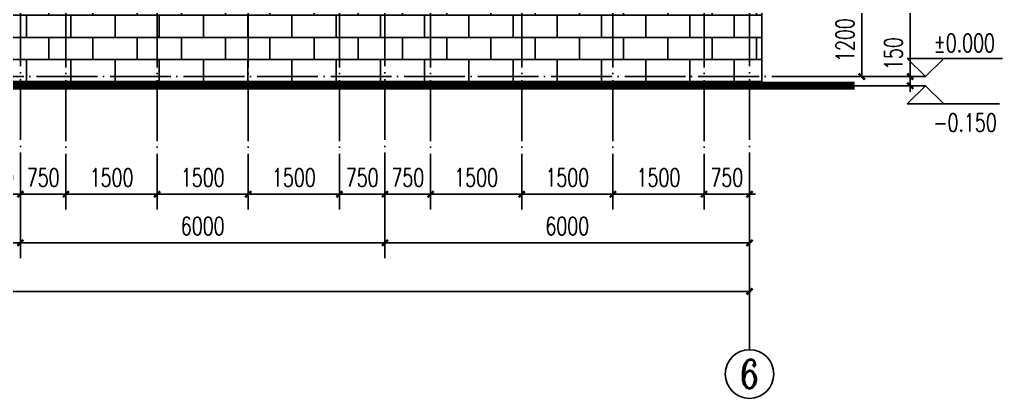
# Model space of a CAD drawing. Extents: x 14207793 to 14719554, y -1675802 to -1228715.
# Drawn here: x 14234781 to 14250954, y -1545157 to -1538925 of the extents above; entities that cross this region are included whole.
import ezdxf
from ezdxf.enums import TextEntityAlignment as Align

# ---------------------------------------------------------------- set-up
doc = ezdxf.new("R2010")
doc.units = 0
doc.header["$LTSCALE"] = 500
doc.header["$MEASUREMENT"] = 0
doc.linetypes.add('DOTE', pattern=[2.42, 2, -0.2, 0.02, -0.2])
doc.layers.get('0').update_dxf_attribs({"linetype": 'CONTINUOUS'})
doc.layers.get('DEFPOINTS').update_dxf_attribs({"color": 140, "linetype": 'CONTINUOUS'})
for name, color, linetype in [('AXIS', 3, 'CONTINUOUS'), ('AXIS_TEXT', 7, 'CONTINUOUS'), ('DOTE', 8, 'DOTE'), ('PUB_DIM', 3, 'CONTINUOUS'), ('PUB_TEXT', 6, 'CONTINUOUS')]:
    doc.layers.add(name, color=color, linetype=linetype)
doc.styles.add('_TCH_AXIS', font='COMPLEX', dxfattribs={"bigfont": 'GBCBIG'})
doc.styles.add('_TCH_DIM', font='SIMPLEX', dxfattribs={"bigfont": 'GBCBIG'})
doc.styles.add('_TCH_DIM_T3', font='SIMPLEX', dxfattribs={"width": 0.705882, "bigfont": 'GBCBIG'})
doc.dimstyles.new('_TCH_ARCH&&100', dxfattribs={"dimtxt": 297.5, "dimasz": 100, "dimexe": 250, "dimexo": 300, "dimgap": 126.25, "dimtad": 1, "dimdec": 0, "dimzin": 0, "dimdsep": 46, "dimtxsty": '_TCH_DIM_T3', "dimblk": 'ARCHTICK', "dimcen": 0.09, "dimclrt": 7, "dimazin": 2, "dimtfac": 1, "dimtdec": 0, "dimtix": 1, "dimtmove": 2, "dimatfit": 3, "dimfxl": 0, "dimtolj": 1, "dimtzin": 0, "dimarcsym": 0})

# ---------------------------------------------------------------- blocks, each defined once
blk = doc.blocks.new('_ArchTick')
at = {"color": 0, "linetype": 'ByBlock', "const_width": 0.4}
blk.add_lwpolyline([(-0.5, -0.5), (0.5, 0.5)], dxfattribs=at)
blk = doc.blocks.new('*D212')
at = {"layer": 'DEFPOINTS', "color": 0}
for p in [(14247354, -1538662), (14248639, -1538662), (14247354, -1539862)]:
    blk.add_point(p, dxfattribs=at)
at = {"layer": 'PUB_DIM', "color": 0, "lineweight": -2}
for p, q in [((14247654, -1538662), (14248889, -1538662)), ((14248639, -1539862), (14248639, -1538662)), ((14247654, -1539862), (14248889, -1539862))]:
    blk.add_line(p, q, dxfattribs=at)
at = {"layer": 'PUB_DIM', "color": 0, "lineweight": -2, "xscale": 100, "yscale": 100, "zscale": 100}
for p, rotation in [((14248639, -1538662), 90), ((14248639, -1539862), 270)]:
    blk.add_blockref('_ArchTick', p, dxfattribs=dict(at, rotation=rotation))
at = {"layer": 'PUB_DIM', "color": 7, "insert": (14248364, -1539262), "char_height": 297.5, "attachment_point": 5, "rotation": 90, "style": '_TCH_DIM_T3'}
blk.add_mtext('\\A1;1200', dxfattribs=at)
blk = doc.blocks.new('*D215')
at = {"layer": 'DEFPOINTS', "color": 0}
for p in [(14247054, -1539862), (14249439, -1539862), (14247054, -1540012)]:
    blk.add_point(p, dxfattribs=at)
at = {"layer": 'PUB_DIM', "color": 0, "lineweight": -2}
for p, q in [((14249439, -1539862), (14249439, -1539762)), ((14247354, -1539862), (14249689, -1539862)), ((14249439, -1540012), (14249439, -1539862)), ((14247354, -1540012), (14249689, -1540012)), ((14249439, -1540012), (14249439, -1540112))]:
    blk.add_line(p, q, dxfattribs=at)
at = {"layer": 'PUB_DIM', "color": 0, "lineweight": -2, "xscale": 100, "yscale": 100, "zscale": 100}
for p, rotation in [((14249439, -1539862), 270), ((14249439, -1540012), 90)]:
    blk.add_blockref('_ArchTick', p, dxfattribs=dict(at, rotation=rotation))
at = {"layer": 'PUB_DIM', "color": 7, "insert": (14249161, -1539484), "char_height": 297.5, "attachment_point": 5, "rotation": 90, "style": '_TCH_DIM_T3'}
blk.add_mtext('\\A1;150', dxfattribs=at)
blk = doc.blocks.new('*D216')
at = {"layer": 'DEFPOINTS', "color": 0}
for p in [(14247054, -1531362), (14249439, -1531362), (14247054, -1539862)]:
    blk.add_point(p, dxfattribs=at)
at = {"layer": 'PUB_DIM', "color": 0, "lineweight": -2}
for p, q in [((14247354, -1531362), (14249689, -1531362)), ((14249439, -1539862), (14249439, -1531362)), ((14247354, -1539862), (14249689, -1539862))]:
    blk.add_line(p, q, dxfattribs=at)
at = {"layer": 'PUB_DIM', "color": 0, "lineweight": -2, "xscale": 100, "yscale": 100, "zscale": 100}
for p, rotation in [((14249439, -1531362), 90), ((14249439, -1539862), 270)]:
    blk.add_blockref('_ArchTick', p, dxfattribs=dict(at, rotation=rotation))
at = {"layer": 'PUB_DIM', "color": 7, "insert": (14249164, -1535612), "char_height": 297.5, "attachment_point": 5, "rotation": 90, "style": '_TCH_DIM_T3'}
blk.add_mtext('\\A1;8500', dxfattribs=at)
blk = doc.blocks.new('*D451')
at = {"layer": 'DEFPOINTS', "color": 0}
for p in [(14216794, -1541904), (14246794, -1541957), (14246794, -1543397)]:
    blk.add_point(p, dxfattribs=at)
at = {"layer": 'PUB_DIM', "color": 0, "lineweight": -2}
for p, q in [((14216794, -1542204), (14216794, -1543647)), ((14246794, -1542257), (14246794, -1543647)), ((14216794, -1543397), (14246794, -1543397))]:
    blk.add_line(p, q, dxfattribs=at)
at = {"layer": 'PUB_DIM', "color": 0, "lineweight": -2, "xscale": 100, "yscale": 100, "zscale": 100, "rotation": 180}
blk.add_blockref('_ArchTick', (14216794, -1543397), dxfattribs=at)
at = {"layer": 'PUB_DIM', "color": 0, "lineweight": -2, "xscale": 100, "yscale": 100, "zscale": 100}
blk.add_blockref('_ArchTick', (14246794, -1543397), dxfattribs=at)
at = {"layer": 'PUB_DIM', "color": 7, "insert": (14231794, -1543122), "char_height": 297.5, "attachment_point": 5, "style": '_TCH_DIM_T3'}
blk.add_mtext('\\A1;30000', dxfattribs=at)
blk = doc.blocks.new('*D453')
at = {"layer": 'DEFPOINTS', "color": 0}
for p in [(14228794, -1540870), (14234794, -1540870), (14234794, -1542598)]:
    blk.add_point(p, dxfattribs=at)
at = {"layer": 'PUB_DIM', "color": 0, "lineweight": -2}
for p, q in [((14228794, -1541170), (14228794, -1542848)), ((14234794, -1541170), (14234794, -1542848)), ((14228794, -1542598), (14234794, -1542598))]:
    blk.add_line(p, q, dxfattribs=at)
at = {"layer": 'PUB_DIM', "color": 0, "lineweight": -2, "xscale": 100, "yscale": 100, "zscale": 100, "rotation": 180}
blk.add_blockref('_ArchTick', (14228794, -1542598), dxfattribs=at)
at = {"layer": 'PUB_DIM', "color": 0, "lineweight": -2, "xscale": 100, "yscale": 100, "zscale": 100}
blk.add_blockref('_ArchTick', (14234794, -1542598), dxfattribs=at)
at = {"layer": 'PUB_DIM', "color": 7, "insert": (14231794, -1542322), "char_height": 297.5, "attachment_point": 5, "style": '_TCH_DIM_T3'}
blk.add_mtext('\\A1;6000', dxfattribs=at)
blk = doc.blocks.new('*D454')
at = {"layer": 'DEFPOINTS', "color": 0}
for p in [(14234794, -1540870), (14240794, -1540870), (14240794, -1542598)]:
    blk.add_point(p, dxfattribs=at)
at = {"layer": 'PUB_DIM', "color": 0, "lineweight": -2}
for p, q in [((14234794, -1541170), (14234794, -1542848)), ((14240794, -1541170), (14240794, -1542848)), ((14234794, -1542598), (14240794, -1542598))]:
    blk.add_line(p, q, dxfattribs=at)
at = {"layer": 'PUB_DIM', "color": 0, "lineweight": -2, "xscale": 100, "yscale": 100, "zscale": 100, "rotation": 180}
blk.add_blockref('_ArchTick', (14234794, -1542598), dxfattribs=at)
at = {"layer": 'PUB_DIM', "color": 0, "lineweight": -2, "xscale": 100, "yscale": 100, "zscale": 100}
blk.add_blockref('_ArchTick', (14240794, -1542598), dxfattribs=at)
at = {"layer": 'PUB_DIM', "color": 7, "insert": (14237794, -1542322), "char_height": 297.5, "attachment_point": 5, "style": '_TCH_DIM_T3'}
blk.add_mtext('\\A1;6000', dxfattribs=at)
blk = doc.blocks.new('*D455')
at = {"layer": 'DEFPOINTS', "color": 0}
for p in [(14240794, -1540870), (14246794, -1540870), (14246794, -1542598)]:
    blk.add_point(p, dxfattribs=at)
at = {"layer": 'PUB_DIM', "color": 0, "lineweight": -2}
for p, q in [((14240794, -1541170), (14240794, -1542848)), ((14246794, -1541170), (14246794, -1542848)), ((14240794, -1542598), (14246794, -1542598))]:
    blk.add_line(p, q, dxfattribs=at)
at = {"layer": 'PUB_DIM', "color": 0, "lineweight": -2, "xscale": 100, "yscale": 100, "zscale": 100, "rotation": 180}
blk.add_blockref('_ArchTick', (14240794, -1542598), dxfattribs=at)
at = {"layer": 'PUB_DIM', "color": 0, "lineweight": -2, "xscale": 100, "yscale": 100, "zscale": 100}
blk.add_blockref('_ArchTick', (14246794, -1542598), dxfattribs=at)
at = {"layer": 'PUB_DIM', "color": 7, "insert": (14243794, -1542322), "char_height": 297.5, "attachment_point": 5, "style": '_TCH_DIM_T3'}
blk.add_mtext('\\A1;6000', dxfattribs=at)
blk = doc.blocks.new('*D475')
at = {"layer": 'DEFPOINTS', "color": 0}
for p in [(14234044, -1540938), (14234794, -1540938), (14234794, -1541798)]:
    blk.add_point(p, dxfattribs=at)
at = {"layer": 'PUB_DIM', "color": 0, "lineweight": -2}
for p, q in [((14234044, -1541238), (14234044, -1542048)), ((14234794, -1541238), (14234794, -1542048)), ((14234044, -1541798), (14233944, -1541798)), ((14234044, -1541798), (14234794, -1541798)), ((14234794, -1541798), (14234894, -1541798))]:
    blk.add_line(p, q, dxfattribs=at)
at = {"layer": 'PUB_DIM', "color": 0, "lineweight": -2, "xscale": 100, "yscale": 100, "zscale": 100}
blk.add_blockref('_ArchTick', (14234044, -1541798), dxfattribs=at)
at = {"layer": 'PUB_DIM', "color": 0, "lineweight": -2, "xscale": 100, "yscale": 100, "zscale": 100, "rotation": 180}
blk.add_blockref('_ArchTick', (14234794, -1541798), dxfattribs=at)
at = {"layer": 'PUB_DIM', "color": 7, "insert": (14234419, -1541523), "char_height": 297.5, "attachment_point": 5, "style": '_TCH_DIM_T3'}
blk.add_mtext('\\A1;750', dxfattribs=at)
blk = doc.blocks.new('*D476')
at = {"layer": 'DEFPOINTS', "color": 0}
for p in [(14234794, -1540938), (14235544, -1540938), (14235544, -1541798)]:
    blk.add_point(p, dxfattribs=at)
at = {"layer": 'PUB_DIM', "color": 0, "lineweight": -2}
for p, q in [((14234794, -1541238), (14234794, -1542048)), ((14235544, -1541238), (14235544, -1542048)), ((14234794, -1541798), (14234694, -1541798)), ((14234794, -1541798), (14235544, -1541798)), ((14235544, -1541798), (14235644, -1541798))]:
    blk.add_line(p, q, dxfattribs=at)
at = {"layer": 'PUB_DIM', "color": 0, "lineweight": -2, "xscale": 100, "yscale": 100, "zscale": 100}
blk.add_blockref('_ArchTick', (14234794, -1541798), dxfattribs=at)
at = {"layer": 'PUB_DIM', "color": 0, "lineweight": -2, "xscale": 100, "yscale": 100, "zscale": 100, "rotation": 180}
blk.add_blockref('_ArchTick', (14235544, -1541798), dxfattribs=at)
at = {"layer": 'PUB_DIM', "color": 7, "insert": (14235169, -1541523), "char_height": 297.5, "attachment_point": 5, "style": '_TCH_DIM_T3'}
blk.add_mtext('\\A1;750', dxfattribs=at)
blk = doc.blocks.new('*D477')
at = {"layer": 'DEFPOINTS', "color": 0}
for p in [(14235544, -1540938), (14237044, -1540938), (14237044, -1541798)]:
    blk.add_point(p, dxfattribs=at)
at = {"layer": 'PUB_DIM', "color": 0, "lineweight": -2}
for p, q in [((14235544, -1541238), (14235544, -1542048)), ((14237044, -1541238), (14237044, -1542048)), ((14235544, -1541798), (14237044, -1541798))]:
    blk.add_line(p, q, dxfattribs=at)
at = {"layer": 'PUB_DIM', "color": 0, "lineweight": -2, "xscale": 100, "yscale": 100, "zscale": 100, "rotation": 180}
blk.add_blockref('_ArchTick', (14235544, -1541798), dxfattribs=at)
at = {"layer": 'PUB_DIM', "color": 0, "lineweight": -2, "xscale": 100, "yscale": 100, "zscale": 100}
blk.add_blockref('_ArchTick', (14237044, -1541798), dxfattribs=at)
at = {"layer": 'PUB_DIM', "color": 7, "insert": (14236294, -1541523), "char_height": 297.5, "attachment_point": 5, "style": '_TCH_DIM_T3'}
blk.add_mtext('\\A1;1500', dxfattribs=at)
blk = doc.blocks.new('*D478')
at = {"layer": 'DEFPOINTS', "color": 0}
for p in [(14237044, -1540938), (14238544, -1540938), (14238544, -1541798)]:
    blk.add_point(p, dxfattribs=at)
at = {"layer": 'PUB_DIM', "color": 0, "lineweight": -2}
for p, q in [((14237044, -1541238), (14237044, -1542048)), ((14238544, -1541238), (14238544, -1542048)), ((14237044, -1541798), (14238544, -1541798))]:
    blk.add_line(p, q, dxfattribs=at)
at = {"layer": 'PUB_DIM', "color": 0, "lineweight": -2, "xscale": 100, "yscale": 100, "zscale": 100, "rotation": 180}
blk.add_blockref('_ArchTick', (14237044, -1541798), dxfattribs=at)
at = {"layer": 'PUB_DIM', "color": 0, "lineweight": -2, "xscale": 100, "yscale": 100, "zscale": 100}
blk.add_blockref('_ArchTick', (14238544, -1541798), dxfattribs=at)
at = {"layer": 'PUB_DIM', "color": 7, "insert": (14237794, -1541523), "char_height": 297.5, "attachment_point": 5, "style": '_TCH_DIM_T3'}
blk.add_mtext('\\A1;1500', dxfattribs=at)
blk = doc.blocks.new('*D479')
at = {"layer": 'DEFPOINTS', "color": 0}
for p in [(14238544, -1540938), (14240044, -1540938), (14240044, -1541798)]:
    blk.add_point(p, dxfattribs=at)
at = {"layer": 'PUB_DIM', "color": 0, "lineweight": -2}
for p, q in [((14238544, -1541238), (14238544, -1542048)), ((14240044, -1541238), (14240044, -1542048)), ((14238544, -1541798), (14240044, -1541798))]:
    blk.add_line(p, q, dxfattribs=at)
at = {"layer": 'PUB_DIM', "color": 0, "lineweight": -2, "xscale": 100, "yscale": 100, "zscale": 100, "rotation": 180}
blk.add_blockref('_ArchTick', (14238544, -1541798), dxfattribs=at)
at = {"layer": 'PUB_DIM', "color": 0, "lineweight": -2, "xscale": 100, "yscale": 100, "zscale": 100}
blk.add_blockref('_ArchTick', (14240044, -1541798), dxfattribs=at)
at = {"layer": 'PUB_DIM', "color": 7, "insert": (14239294, -1541523), "char_height": 297.5, "attachment_point": 5, "style": '_TCH_DIM_T3'}
blk.add_mtext('\\A1;1500', dxfattribs=at)
blk = doc.blocks.new('*D480')
at = {"layer": 'DEFPOINTS', "color": 0}
for p in [(14240044, -1540938), (14240794, -1540938), (14240794, -1541798)]:
    blk.add_point(p, dxfattribs=at)
at = {"layer": 'PUB_DIM', "color": 0, "lineweight": -2}
for p, q in [((14240044, -1541238), (14240044, -1542048)), ((14240794, -1541238), (14240794, -1542048)), ((14240044, -1541798), (14239944, -1541798)), ((14240044, -1541798), (14240794, -1541798)), ((14240794, -1541798), (14240894, -1541798))]:
    blk.add_line(p, q, dxfattribs=at)
at = {"layer": 'PUB_DIM', "color": 0, "lineweight": -2, "xscale": 100, "yscale": 100, "zscale": 100}
blk.add_blockref('_ArchTick', (14240044, -1541798), dxfattribs=at)
at = {"layer": 'PUB_DIM', "color": 0, "lineweight": -2, "xscale": 100, "yscale": 100, "zscale": 100, "rotation": 180}
blk.add_blockref('_ArchTick', (14240794, -1541798), dxfattribs=at)
at = {"layer": 'PUB_DIM', "color": 7, "insert": (14240419, -1541523), "char_height": 297.5, "attachment_point": 5, "style": '_TCH_DIM_T3'}
blk.add_mtext('\\A1;750', dxfattribs=at)
blk = doc.blocks.new('*D481')
at = {"layer": 'DEFPOINTS', "color": 0}
for p in [(14240794, -1540938), (14241544, -1540938), (14241544, -1541798)]:
    blk.add_point(p, dxfattribs=at)
at = {"layer": 'PUB_DIM', "color": 0, "lineweight": -2}
for p, q in [((14240794, -1541238), (14240794, -1542048)), ((14241544, -1541238), (14241544, -1542048)), ((14240794, -1541798), (14240694, -1541798)), ((14240794, -1541798), (14241544, -1541798)), ((14241544, -1541798), (14241644, -1541798))]:
    blk.add_line(p, q, dxfattribs=at)
at = {"layer": 'PUB_DIM', "color": 0, "lineweight": -2, "xscale": 100, "yscale": 100, "zscale": 100}
blk.add_blockref('_ArchTick', (14240794, -1541798), dxfattribs=at)
at = {"layer": 'PUB_DIM', "color": 0, "lineweight": -2, "xscale": 100, "yscale": 100, "zscale": 100, "rotation": 180}
blk.add_blockref('_ArchTick', (14241544, -1541798), dxfattribs=at)
at = {"layer": 'PUB_DIM', "color": 7, "insert": (14241169, -1541523), "char_height": 297.5, "attachment_point": 5, "style": '_TCH_DIM_T3'}
blk.add_mtext('\\A1;750', dxfattribs=at)
blk = doc.blocks.new('*D482')
at = {"layer": 'DEFPOINTS', "color": 0}
for p in [(14241544, -1540938), (14243044, -1540938), (14243044, -1541798)]:
    blk.add_point(p, dxfattribs=at)
at = {"layer": 'PUB_DIM', "color": 0, "lineweight": -2}
for p, q in [((14241544, -1541238), (14241544, -1542048)), ((14243044, -1541238), (14243044, -1542048)), ((14241544, -1541798), (14243044, -1541798))]:
    blk.add_line(p, q, dxfattribs=at)
at = {"layer": 'PUB_DIM', "color": 0, "lineweight": -2, "xscale": 100, "yscale": 100, "zscale": 100, "rotation": 180}
blk.add_blockref('_ArchTick', (14241544, -1541798), dxfattribs=at)
at = {"layer": 'PUB_DIM', "color": 0, "lineweight": -2, "xscale": 100, "yscale": 100, "zscale": 100}
blk.add_blockref('_ArchTick', (14243044, -1541798), dxfattribs=at)
at = {"layer": 'PUB_DIM', "color": 7, "insert": (14242294, -1541523), "char_height": 297.5, "attachment_point": 5, "style": '_TCH_DIM_T3'}
blk.add_mtext('\\A1;1500', dxfattribs=at)
blk = doc.blocks.new('*D483')
at = {"layer": 'DEFPOINTS', "color": 0}
for p in [(14243044, -1540938), (14244544, -1540938), (14244544, -1541798)]:
    blk.add_point(p, dxfattribs=at)
at = {"layer": 'PUB_DIM', "color": 0, "lineweight": -2}
for p, q in [((14243044, -1541238), (14243044, -1542048)), ((14244544, -1541238), (14244544, -1542048)), ((14243044, -1541798), (14244544, -1541798))]:
    blk.add_line(p, q, dxfattribs=at)
at = {"layer": 'PUB_DIM', "color": 0, "lineweight": -2, "xscale": 100, "yscale": 100, "zscale": 100, "rotation": 180}
blk.add_blockref('_ArchTick', (14243044, -1541798), dxfattribs=at)
at = {"layer": 'PUB_DIM', "color": 0, "lineweight": -2, "xscale": 100, "yscale": 100, "zscale": 100}
blk.add_blockref('_ArchTick', (14244544, -1541798), dxfattribs=at)
at = {"layer": 'PUB_DIM', "color": 7, "insert": (14243794, -1541523), "char_height": 297.5, "attachment_point": 5, "style": '_TCH_DIM_T3'}
blk.add_mtext('\\A1;1500', dxfattribs=at)
blk = doc.blocks.new('*D484')
at = {"layer": 'DEFPOINTS', "color": 0}
for p in [(14244544, -1540938), (14246044, -1540938), (14246044, -1541798)]:
    blk.add_point(p, dxfattribs=at)
at = {"layer": 'PUB_DIM', "color": 0, "lineweight": -2}
for p, q in [((14244544, -1541238), (14244544, -1542048)), ((14246044, -1541238), (14246044, -1542048)), ((14244544, -1541798), (14246044, -1541798))]:
    blk.add_line(p, q, dxfattribs=at)
at = {"layer": 'PUB_DIM', "color": 0, "lineweight": -2, "xscale": 100, "yscale": 100, "zscale": 100, "rotation": 180}
blk.add_blockref('_ArchTick', (14244544, -1541798), dxfattribs=at)
at = {"layer": 'PUB_DIM', "color": 0, "lineweight": -2, "xscale": 100, "yscale": 100, "zscale": 100}
blk.add_blockref('_ArchTick', (14246044, -1541798), dxfattribs=at)
at = {"layer": 'PUB_DIM', "color": 7, "insert": (14245294, -1541523), "char_height": 297.5, "attachment_point": 5, "style": '_TCH_DIM_T3'}
blk.add_mtext('\\A1;1500', dxfattribs=at)
blk = doc.blocks.new('*D485')
at = {"layer": 'DEFPOINTS', "color": 0}
for p in [(14246044, -1540938), (14246794, -1540938), (14246794, -1541798)]:
    blk.add_point(p, dxfattribs=at)
at = {"layer": 'PUB_DIM', "color": 0, "lineweight": -2}
for p, q in [((14246044, -1541238), (14246044, -1542048)), ((14246794, -1541238), (14246794, -1542048)), ((14246044, -1541798), (14245944, -1541798)), ((14246044, -1541798), (14246794, -1541798)), ((14246794, -1541798), (14246894, -1541798))]:
    blk.add_line(p, q, dxfattribs=at)
at = {"layer": 'PUB_DIM', "color": 0, "lineweight": -2, "xscale": 100, "yscale": 100, "zscale": 100}
blk.add_blockref('_ArchTick', (14246044, -1541798), dxfattribs=at)
at = {"layer": 'PUB_DIM', "color": 0, "lineweight": -2, "xscale": 100, "yscale": 100, "zscale": 100, "rotation": 180}
blk.add_blockref('_ArchTick', (14246794, -1541798), dxfattribs=at)
at = {"layer": 'PUB_DIM', "color": 7, "insert": (14246419, -1541523), "char_height": 297.5, "attachment_point": 5, "style": '_TCH_DIM_T3'}
blk.add_mtext('\\A1;750', dxfattribs=at)

msp = doc.modelspace()

# ---------------------------------------------------------------- hatches: boundary and pattern name
h = msp.add_hatch()
h.set_pattern_fill('AR-B816', color=146, scale=300)
h.set_pattern_definition([(0, (13846580.5, -1427490.1), (0, 363.9312), []), (90, (13846580.5, -1427490.1), (-363.9312, 363.9312), [363.9312, -363.9312])])
h.paths.add_polyline_path([(14246993.94, -1540012.5), (14246993.94, -1538662.5), (14246093.94, -1538662.5), (14246093.94, -1538712.5), (14244493.94, -1538712.5), (14244493.94, -1538662.5), (14243093.94, -1538662.5), (14243093.94, -1538712.5), (14241493.94, -1538712.5), (14241493.94, -1538662.5), (14240093.94, -1538662.5), (14240093.94, -1538712.5), (14238493.94, -1538712.5), (14238493.94, -1538662.5), (14237093.94, -1538662.5), (14237093.94, -1538712.5), (14235493.94, -1538712.5), (14235493.94, -1538662.5), (14234093.94, -1538662.5), (14234093.94, -1538712.5), (14232493.94, -1538712.5), (14232493.94, -1538662.5), (14231093.94, -1538662.5), (14231093.94, -1538712.5), (14229493.94, -1538712.5), (14229493.94, -1538662.5), (14228093.94, -1538662.5), (14228093.94, -1538712.5), (14226493.94, -1538712.5), (14226493.94, -1538662.5), (14225093.94, -1538662.5), (14225093.94, -1538712.5), (14223493.94, -1538712.5), (14223493.94, -1538662.5), (14216593.94, -1538662.5), (14216593.94, -1540012.5)])

# ---------------------------------------------------------------- linework, layer by layer
msp.add_line((14246993.94, -1530162.5), (14246993.94, -1540012.5))
msp.add_lwpolyline([(14216593.94, -1540012.5), (14216593.94, -1530162.5), (14246993.94, -1530162.5), (14246993.94, -1540012.5)])
at = {"const_width": 130}
msp.add_lwpolyline([(14213730, -1540012.5), (14248521.35, -1540012.5)], dxfattribs=at)
at = {"layer": 'AXIS'}
msp.add_line((14246793.94, -1541957), (14246793.94, -1544357), dxfattribs=at)
msp.add_circle((14246792.88, -1544757), 400, dxfattribs=at)
at = {"layer": 'DOTE'}
for p, q in [((14234793.94, -1542112.5), (14234793.94, -1530162.5)), ((14240793.94, -1542112.5), (14240793.94, -1530162.5)), ((14246793.94, -1542112.5), (14246793.94, -1530162.5)), ((14235543.94, -1532662.5), (14235543.94, -1541512.5)), ((14237043.94, -1532662.5), (14237043.94, -1541512.5)), ((14238543.94, -1532662.5), (14238543.94, -1541512.5)), ((14240043.94, -1532662.5), (14240043.94, -1541512.5)), ((14241543.94, -1532662.5), (14241543.94, -1541512.5)), ((14243043.94, -1532662.5), (14243043.94, -1541512.5)), ((14244543.94, -1532662.5), (14244543.94, -1541512.5)), ((14246043.94, -1532662.5), (14246043.94, -1541512.5)), ((14215700.44, -1539862.5), (14247353.94, -1539862.5))]:
    msp.add_line(p, q, dxfattribs=at)
at = {"layer": 'PUB_DIM'}
for p, q in [((14249688.76, -1539862.5), (14249388.76, -1539562.5)), ((14249388.76, -1539562.5), (14250953.76, -1539562.5)), ((14249688.76, -1539862.5), (14249988.76, -1539562.5)), ((14249688.76, -1540012.5), (14249388.76, -1540312.5)), ((14249688.76, -1540012.5), (14249988.76, -1540312.5)), ((14249388.76, -1540312.5), (14250907.76, -1540312.5))]:
    msp.add_line(p, q, dxfattribs=at)

# ---------------------------------------------------------------- texts
at = {"layer": 'AXIS_TEXT', "style": '_TCH_AXIS'}
msp.add_text('6', height=465.95, dxfattribs=at).set_placement((14246637.56, -1544989.97), (14246948.19, -1544989.97), align=Align.FIT)
at = {"layer": 'PUB_TEXT', "style": '_TCH_DIM', "width": 0.705882}
for s, p in [('%%P0.000', (14249823.76, -1539457.5)), ('-0.150', (14249817.76, -1540767.5))]:
    msp.add_text(s, height=297.5, dxfattribs=at).set_placement(p)

# ---------------------------------------------------------------- dimensions: what is measured, and where the dimension line sits
at = {"layer": 'PUB_DIM'}
for p1, p2, distance, picture, middle in [((14247053.94, -1539862.5), (14247053.94, -1531362.5), -2384.82, '*D216', (14249163.76, -1535612.5)), ((14247353.94, -1539862.5), (14247353.94, -1538662.5), -1284.82, '*D212', (14248363.76, -1539262.5))]:
    dim = msp.add_aligned_dim(p1=p1, p2=p2, distance=distance, dimstyle='_TCH_ARCH&&100', dxfattribs=at)
    dim.commit()
    dim.dimension.update_dxf_attribs({"geometry": picture, "text_midpoint": middle})
dim = msp.add_linear_dim(base=(14249438.76, -1539862.5), p1=(14247053.94, -1540012.5), p2=(14247053.94, -1539862.5), angle=90, dimstyle='_TCH_ARCH&&100', dxfattribs=at)
dim.commit()
dim.dimension.update_dxf_attribs({"geometry": '*D215', "text_midpoint": (14249160.82, -1539483.54), "dimtype": 161})
for base, p1, p2, picture, middle in [((14234793.94, -1542597.5), (14228793.94, -1540870), (14234793.94, -1540870), '*D453', (14231793.94, -1542322.5)), ((14240793.94, -1542597.5), (14234793.94, -1540870), (14240793.94, -1540870), '*D454', (14237793.94, -1542322.5)), ((14246793.94, -1542597.5), (14240793.94, -1540870), (14246793.94, -1540870), '*D455', (14243793.94, -1542322.5)), ((14234793.94, -1541798), (14234043.94, -1540938), (14234793.94, -1540938), '*D475', (14234418.94, -1541523)), ((14235543.94, -1541798), (14234793.94, -1540938), (14235543.94, -1540938), '*D476', (14235168.94, -1541523)), ((14237043.94, -1541798), (14235543.94, -1540938), (14237043.94, -1540938), '*D477', (14236293.94, -1541523)), ((14238543.94, -1541798), (14237043.94, -1540938), (14238543.94, -1540938), '*D478', (14237793.94, -1541523)), ((14240043.94, -1541798), (14238543.94, -1540938), (14240043.94, -1540938), '*D479', (14239293.94, -1541523)), ((14240793.94, -1541798), (14240043.94, -1540938), (14240793.94, -1540938), '*D480', (14240418.94, -1541523)), ((14241543.94, -1541798), (14240793.94, -1540938), (14241543.94, -1540938), '*D481', (14241168.94, -1541523)), ((14243043.94, -1541798), (14241543.94, -1540938), (14243043.94, -1540938), '*D482', (14242293.94, -1541523)), ((14244543.94, -1541798), (14243043.94, -1540938), (14244543.94, -1540938), '*D483', (14243793.94, -1541523)), ((14246043.94, -1541798), (14244543.94, -1540938), (14246043.94, -1540938), '*D484', (14245293.94, -1541523)), ((14246793.94, -1541798), (14246043.94, -1540938), (14246793.94, -1540938), '*D485', (14246418.94, -1541523)), ((14246793.94, -1543397), (14216793.94, -1541903.75), (14246793.94, -1541957), '*D451', (14231793.94, -1543122))]:
    dim = msp.add_linear_dim(base=base, p1=p1, p2=p2, dimstyle='_TCH_ARCH&&100', dxfattribs=at)
    dim.commit()
    dim.dimension.update_dxf_attribs({"geometry": picture, "text_midpoint": middle})

doc.saveas('drawing.dxf')
